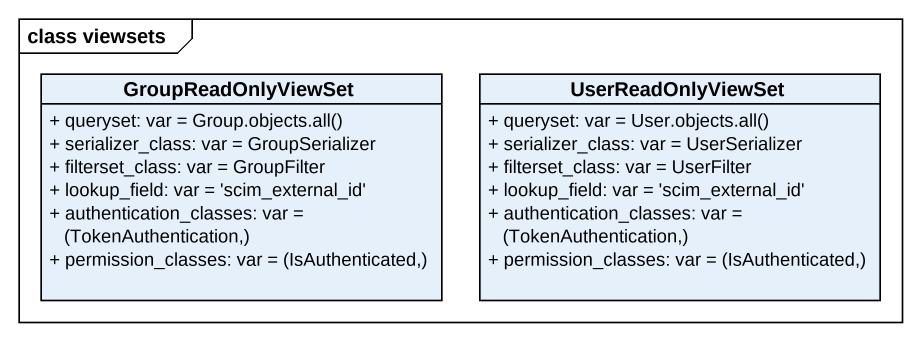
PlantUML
@startuml
mainframe class viewsets
hide circle
hide empty members
skinparam classAttributeIconSize 0
class GroupReadOnlyViewSet {
  {field} + queryset: var = Group.objects.all()
  + serializer_class: var = GroupSerializer
  + filterset_class: var = GroupFilter
  + lookup_field: var = 'scim_external_id'
  {field} + authentication_classes: var = (TokenAuthentication,)
  {field} + permission_classes: var = (IsAuthenticated,)
}
class UserReadOnlyViewSet {
  {field} + queryset: var = User.objects.all()
  + serializer_class: var = UserSerializer
  + filterset_class: var = UserFilter
  + lookup_field: var = 'scim_external_id'
  {field} + authentication_classes: var = (TokenAuthentication,)
  {field} + permission_classes: var = (IsAuthenticated,)
}
@enduml
